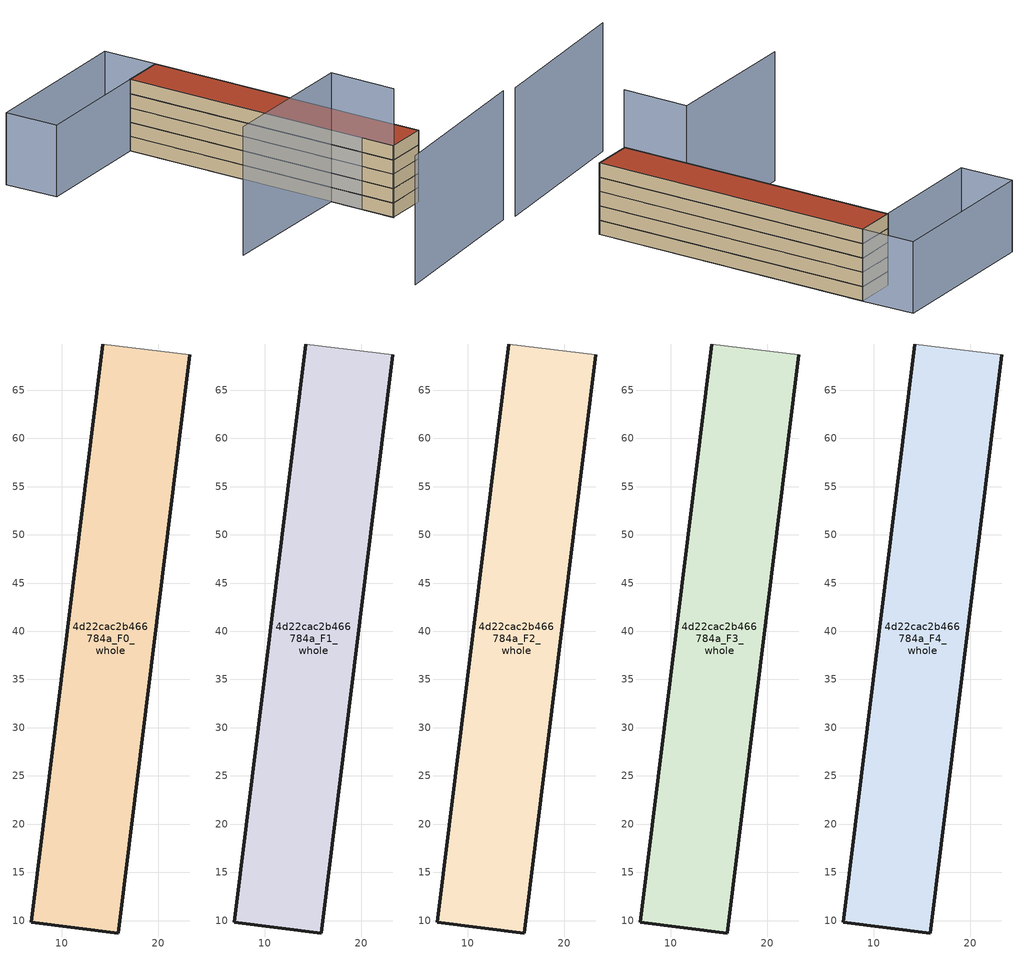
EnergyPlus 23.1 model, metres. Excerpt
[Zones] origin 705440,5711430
4d22cac2b466784a_F0_whole
 floor ground (EU_floor_Construction): 15.86,8.71 23.29,68.67 14.24,69.79 6.8,9.83 z0
 wall outside (EU_wall_Construction): 23.29,68.67 15.86,8.71 6.8,9.83 14.24,69.79 z0:3
 wall adiabatic (EU_wall_Construction): 14.24,69.79 23.29,68.67 z0:3
4d22cac2b466784a_F1_whole
 floor to 4d22cac2b466784a_F0_whole (EU_floor_Construction): 15.86,8.71 23.28,68.67 14.24,69.79 6.8,9.83 z3
 wall outside (EU_wall_Construction): 23.29,68.67 15.86,8.71 6.8,9.83 14.24,69.79 z3:6
 wall adiabatic (EU_wall_Construction): 14.24,69.79 23.29,68.67 z3:6
4d22cac2b466784a_F2_whole
 floor to 4d22cac2b466784a_F1_whole (EU_floor_Construction): 15.86,8.71 23.28,68.67 14.24,69.79 6.8,9.83 z6
 wall outside (EU_wall_Construction): 23.29,68.67 15.86,8.71 6.8,9.83 14.24,69.79 z6:9
 wall adiabatic (EU_wall_Construction): 14.24,69.79 23.29,68.67 z6:9
4d22cac2b466784a_F3_whole
 floor to 4d22cac2b466784a_F2_whole (EU_floor_Construction): 15.86,8.71 23.28,68.67 14.24,69.79 6.8,9.83 z9
 wall outside (EU_wall_Construction): 23.29,68.67 15.86,8.71 6.8,9.83 14.24,69.79 z9:12
 wall adiabatic (EU_wall_Construction): 14.24,69.79 23.29,68.67 z9:12
4d22cac2b466784a_F4_whole
 floor to 4d22cac2b466784a_F3_whole (EU_floor_Construction): 15.86,8.71 23.28,68.67 14.24,69.79 6.8,9.83 z12
 wall outside (EU_wall_Construction): 23.29,68.67 15.86,8.71 6.8,9.83 14.24,69.79 z12:15
 wall adiabatic (EU_wall_Construction): 14.24,69.79 23.29,68.67 z12:15
 roof outside (EU_roof_Construction): 23.29,68.67 15.86,8.71 6.8,9.83 14.24,69.79 z15
shading: -21.21,-8.37 14.91,-9.74 / -22.62,27.8 8.55,23.94 / 8.55,23.94 6.79,9.73 z0:27; 23.28,68.68 -12.3,72.63 / -12.3,72.63 -11.02,84.1 / -11.02,84.1 24.56,80.15 / 24.56,80.15 23.28,68.68 z0:15
[Building]
EU S2 Campaign: North Axis=0; Terrain=City; Solar Distribution=FullExterior
[Site:Location]
London: Latitude=51.5; Longitude=-0.5; Time Zone=0; Elevation=25
[SizingPeriod:WeatherFileDays]
AnnualSizingPeriod: Begin Month=1; Begin Day of Month=1; End Month=12; End Day of Month=31; Day of Week for Start Day=Monday; Use Weather File Daylight Saving Period=No; Use Weather File Rain and Snow Indicators=No
[MATERIAL]
EU_InternalMass_Material: Roughness=MediumRough; Thickness=0.1; Conductivity=1; Density=1800; Specific Heat=900; Thermal Absorptance=0.9; Solar Absorptance=0.7; Visible Absorptance=0.7
[MATERIAL:NOMASS] Roughness=MediumRough; Thermal Absorptance=0.9; Solar Absorptance=0.7; Visible Absorptance=0.7
Name | Thermal Resistance
EU_wall_NoMass | 1.04674
EU_roof_NoMass | 4.32442
EU_floor_NoMass | 2.04616
[CONSTRUCTION]
EU_wall_Construction: EU_wall_NoMass
EU_roof_Construction: EU_roof_NoMass
EU_floor_Construction: EU_floor_NoMass
EU_InternalMass_Construction: EU_InternalMass_Material
[ZONE] Type=1; Multiplier=1; Ceiling Height=autocalculate; Volume=1653.36; Floor Area=autocalculate; Part of Total Floor Area=Yes
4d22cac2b466784a_F0_whole; 4d22cac2b466784a_F1_whole; 4d22cac2b466784a_F2_whole; 4d22cac2b466784a_F3_whole; 4d22cac2b466784a_F4_whole
[INTERNALMASS] Construction=EU_InternalMass_Construction; Surface Area=551.12
Name | Zone or ZoneList
4d22cac2b466784a_F0_whole_EU_InternalMass | 4d22cac2b466784a_F0_whole
4d22cac2b466784a_F1_whole_EU_InternalMass | 4d22cac2b466784a_F1_whole
4d22cac2b466784a_F2_whole_EU_InternalMass | 4d22cac2b466784a_F2_whole
4d22cac2b466784a_F3_whole_EU_InternalMass | 4d22cac2b466784a_F3_whole
4d22cac2b466784a_F4_whole_EU_InternalMass | 4d22cac2b466784a_F4_whole
[OTHEREQUIPMENT] Fuel Type=Electricity; Design Level Calculation Method=Watts/Area; Power per Zone Floor Area=1; Fraction Latent=0; Fraction Radiant=0; Fraction Lost=0; Carbon Dioxide Generation Rate=0; EndUse Subcategory=EU_Step8_InternalGains
Name | Zone or ZoneList or Space or SpaceList | Schedule
EU_Step8_InternalGain_4d22cac2b466784a_F0_whole_f000 | 4d22cac2b466784a_F0_whole | EU_Step8_GainSchedule_4d22cac2b466784a_F0_whole_f000
EU_Step8_InternalGain_4d22cac2b466784a_F1_whole_f000 | 4d22cac2b466784a_F1_whole | EU_Step8_GainSchedule_4d22cac2b466784a_F1_whole_f000
EU_Step8_InternalGain_4d22cac2b466784a_F2_whole_f000 | 4d22cac2b466784a_F2_whole | EU_Step8_GainSchedule_4d22cac2b466784a_F2_whole_f000
EU_Step8_InternalGain_4d22cac2b466784a_F3_whole_f000 | 4d22cac2b466784a_F3_whole | EU_Step8_GainSchedule_4d22cac2b466784a_F3_whole_f000
EU_Step8_InternalGain_4d22cac2b466784a_F4_whole_f000 | 4d22cac2b466784a_F4_whole | EU_Step8_GainSchedule_4d22cac2b466784a_F4_whole_f000
[ZONEVENTILATION:DESIGNFLOWRATE] Schedule=EU_AlwaysOn; Design Flow Rate Calculation Method=AirChanges/Hour; Air Changes per Hour=0.488719; Ventilation Type=Natural; Fan Pressure Rise=0; Fan Total Efficiency=1; Constant Term Coefficient=1; Temperature Term Coefficient=0; Velocity Term Coefficient=0; Velocity Squared Term Coefficient=0; Minimum Indoor Temperature=-100; Maximum Indoor Temperature=100; Delta Temperature=-100; Minimum Outdoor Temperature=-100; Maximum Outdoor Temperature=100; Maximum Wind Speed=40
Name | Zone or ZoneList or Space or SpaceList
EU_ConstantAir_4d22cac2b466784a_F0_whole | 4d22cac2b466784a_F0_whole
EU_ConstantAir_4d22cac2b466784a_F1_whole | 4d22cac2b466784a_F1_whole
EU_ConstantAir_4d22cac2b466784a_F2_whole | 4d22cac2b466784a_F2_whole
EU_ConstantAir_4d22cac2b466784a_F3_whole | 4d22cac2b466784a_F3_whole
EU_ConstantAir_4d22cac2b466784a_F4_whole | 4d22cac2b466784a_F4_whole
[HVACTEMPLATE:THERMOSTAT] Constant Heating Setpoint=20; Constant Cooling Setpoint=50
EU_HeatOnly_4d22cac2b466784a_F0_whole; EU_HeatOnly_4d22cac2b466784a_F1_whole; EU_HeatOnly_4d22cac2b466784a_F2_whole; EU_HeatOnly_4d22cac2b466784a_F3_whole; EU_HeatOnly_4d22cac2b466784a_F4_whole
[HVACTEMPLATE:ZONE:IDEALLOADSAIRSYSTEM] System Availability Schedule=EU_AlwaysOn; Maximum Heating Supply Air Temperature=50; Minimum Cooling Supply Air Temperature=13; Maximum Heating Supply Air Humidity Ratio=0.0156; Minimum Cooling Supply Air Humidity Ratio=0.0077; Heating Limit=NoLimit; Cooling Limit=NoLimit; Heating Availability Schedule=EU_AlwaysOn; Cooling Availability Schedule=EU_CoolingOff; Dehumidification Control Type=ConstantSensibleHeatRatio; Cooling Sensible Heat Ratio=0.7; Dehumidification Setpoint=60; Humidification Control Type=None; Humidification Setpoint=30; Outdoor Air Method=None; Outdoor Air Flow Rate per Person=0.00944; Outdoor Air Flow Rate per Zone Floor Area=0; Outdoor Air Flow Rate per Zone=0; Demand Controlled Ventilation Type=None; Outdoor Air Economizer Type=NoEconomizer; Heat Recovery Type=None; Sensible Heat Recovery Effectiveness=0.7; Latent Heat Recovery Effectiveness=0.65
Name | Template Thermostat
4d22cac2b466784a_F0_whole | EU_HeatOnly_4d22cac2b466784a_F0_whole
4d22cac2b466784a_F1_whole | EU_HeatOnly_4d22cac2b466784a_F1_whole
4d22cac2b466784a_F2_whole | EU_HeatOnly_4d22cac2b466784a_F2_whole
4d22cac2b466784a_F3_whole | EU_HeatOnly_4d22cac2b466784a_F3_whole
4d22cac2b466784a_F4_whole | EU_HeatOnly_4d22cac2b466784a_F4_whole
[SIZING:ZONE] Zone Cooling Design Supply Air Temperature Input Method=SupplyAirTemperature; Zone Cooling Design Supply Air Temperature=13; Zone Heating Design Supply Air Temperature Input Method=SupplyAirTemperature; Zone Heating Design Supply Air Temperature=50; Zone Cooling Design Supply Air Humidity Ratio=0.008; Zone Heating Design Supply Air Humidity Ratio=0.008; Cooling Design Air Flow Method=DesignDay; Cooling Design Air Flow Rate=0; Cooling Minimum Air Flow per Zone Floor Area=0.000762; Cooling Minimum Air Flow=0; Cooling Minimum Air Flow Fraction=0.2; Heating Design Air Flow Method=DesignDay; Heating Design Air Flow Rate=0; Heating Maximum Air Flow per Zone Floor Area=0.002032; Heating Maximum Air Flow=0.141576; Heating Maximum Air Flow Fraction=0.3; Account for Dedicated Outdoor Air System=No; Dedicated Outdoor Air System Control Strategy=NeutralSupplyAir; Dedicated Outdoor Air Low Setpoint Temperature for Design=autosize; Dedicated Outdoor Air High Setpoint Temperature for Design=autosize; Zone Load Sizing Method=Sensible Load Only No Latent Load; Zone Latent Cooling Design Supply Air Humidity Ratio Input Method=HumidityRatioDifference; Zone Cooling Design Supply Air Humidity Ratio Difference=0.005; Zone Latent Heating Design Supply Air Humidity Ratio Input Method=HumidityRatioDifference; Zone Humidification Design Supply Air Humidity Ratio Difference=0.005
4d22cac2b466784a_F0_whole; 4d22cac2b466784a_F1_whole; 4d22cac2b466784a_F2_whole; 4d22cac2b466784a_F3_whole; 4d22cac2b466784a_F4_whole
[SCHEDULE:CONSTANT]
Name | Hourly Value
EU_AlwaysOn | 1
EU_CoolingOff | 0
[SCHEDULE:FILE] Column Number=1; Rows to Skip at Top=0; Number of Hours of Data=8760; Column Separator=Comma; Interpolate to Timestep=No; Minutes per Item=60; Adjust Schedule for Daylight Savings=Yes
Name | File
EU_Step8_GainSchedule_4d22cac2b466784a_F0_whole_f000 | ../../schedules/4d22cac2b466784a/4d22cac2b466784a_F0_whole_f000_gain.csv
EU_Step8_GainSchedule_4d22cac2b466784a_F1_whole_f000 | ../../schedules/4d22cac2b466784a/4d22cac2b466784a_F1_whole_f000_gain.csv
EU_Step8_GainSchedule_4d22cac2b466784a_F2_whole_f000 | ../../schedules/4d22cac2b466784a/4d22cac2b466784a_F2_whole_f000_gain.csv
EU_Step8_GainSchedule_4d22cac2b466784a_F3_whole_f000 | ../../schedules/4d22cac2b466784a/4d22cac2b466784a_F3_whole_f000_gain.csv
EU_Step8_GainSchedule_4d22cac2b466784a_F4_whole_f000 | ../../schedules/4d22cac2b466784a/4d22cac2b466784a_F4_whole_f000_gain.csv
